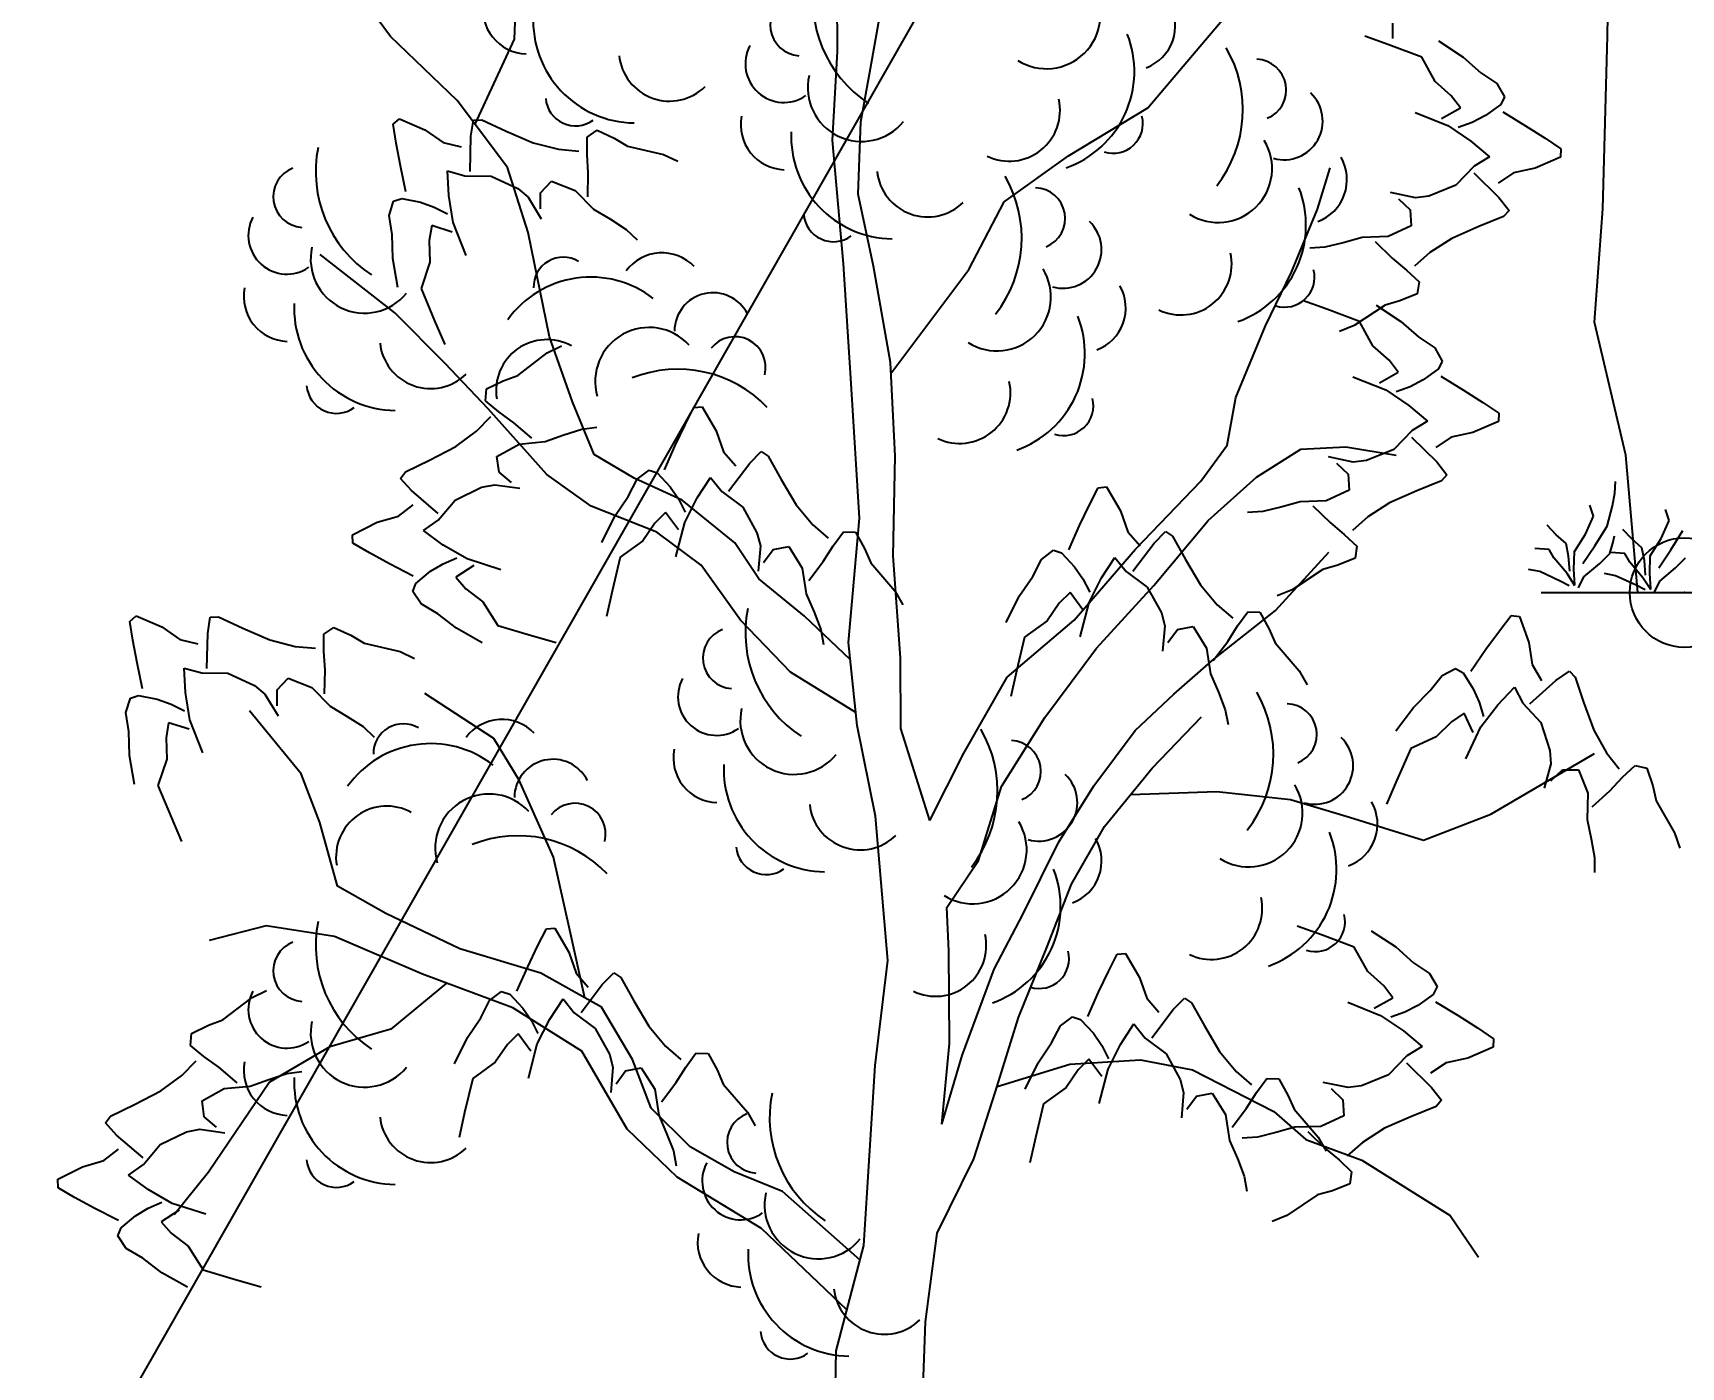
# Model space of a CAD drawing. Header units: millimetres. Extents: x 524954 to 526204, y 9523489 to 9524010.
# Drawn here: x 526058.29 to 526065.82, y 9523957.42 to 9523963.51 of the extents above; entities that cross this region are included whole.
import ezdxf

# ---------------------------------------------------------------- set-up
doc = ezdxf.new("R2010")
doc.units = ezdxf.units.MM
doc.header["$PDMODE"] = 32
doc.header["$PDSIZE"] = 0.5
doc.linetypes.add('ACAD_ISO12W100', pattern=[21, 12, -3, 0, -3, 0, -3])
for name, color, linetype in [('Arbre', 34, 'ACAD_ISO12W100'), ('Bord_Route_Existante', 6, 'Continuous'), ('TopoAlt', 3, 'Continuous'), ('TOPOJIS', 7, 'Continuous')]:
    doc.layers.add(name, color=color, linetype=linetype)
doc.layers.add('Bord_Route_Existante_POLY3D', color=6, linetype='Continuous', plot=False)
doc.styles.add('Simplex 1.0', font='Simplex.shx', dxfattribs={"width": 0.99, "height": 1})

# ---------------------------------------------------------------- blocks, each defined once
blk = doc.blocks.new('TCPOINT M')
at = {"color": 0}
blk.add_point((0, 0), dxfattribs=at)
at = {"layer": 'TopoAlt', "style": 'Simplex 1.0', "width": 0.99}
blk.add_attdef('ALT', (0.15, 0.15), '', height=1, dxfattribs=at)
blk = doc.blocks.new('v088')
at = {"linetype": 'Continuous'}
for p, q in [((-1.8121, 9.0349), (-1.7966, 9.483)), ((-0.337, 8.9787), (-0.339, 9.3704)), ((-0.1861, 8.901), (-0.1306, 9.2193)), ((-2.3783, 9.048), (-2.4742, 9.1766)), ((1.08, 8.7222), (1.4442, 9.1527)), ((-2.0737, 8.7558), (-2.3783, 9.048)), ((-1.992, 8.6473), (-1.8121, 9.0349)), ((-0.3597, 8.574), (-0.337, 8.9787)), ((-0.2308, 8.6575), (-0.1861, 8.901)), ((-1.8434, 8.4497), (-2.0737, 8.7558)), ((-0.2426, 8.3277), (-0.2308, 8.6575)), ((0.7177, 8.5032), (1.08, 8.7222)), ((-0.3105, 8.0091), (-0.3597, 8.574)), ((-1.7501, 8.1531), (-1.8434, 8.4497)), ((0.4236, 8.2918), (0.7177, 8.5032)), ((1.8546, 8.2596), (1.9129, 8.4473)), ((-0.1735, 7.9995), (-0.2426, 8.3277)), ((0.2621, 7.9837), (0.4236, 8.2918)), ((1.7363, 7.971), (1.8546, 8.2596)), ((-1.6531, 7.6763), (-1.7501, 8.1531)), ((-2.3581, 7.786), (-2.6995, 8.0525)), ((-0.2742, 7.4626), (-0.3105, 8.0091)), ((-0.0959, 7.5596), (-0.1735, 7.9995)), ((-0.0934, 7.5087), (0.2621, 7.9837)), ((1.617, 7.726), (1.7363, 7.971)), ((-2.1294, 7.5544), (-2.3581, 7.786)), ((-1.5474, 7.38), (-1.6531, 7.6763)), ((1.4808, 7.3998), (1.617, 7.726)), ((-1.9323, 7.3471), (-2.1294, 7.5544)), ((-0.0745, 7.1309), (-0.0959, 7.5596)), ((-0.2365, 6.8477), (-0.2742, 7.4626)), ((-1.4491, 7.1395), (-1.5474, 7.38)), ((1.4418, 7.1813), (1.4808, 7.3998)), ((-1.6648, 7.048), (-1.9323, 7.3471)), ((1.3209, 7.0171), (1.4418, 7.1813)), ((1.5755, 7.0348), (1.778, 7.1634)), ((1.778, 7.1634), (1.983, 7.1739)), ((1.983, 7.1739), (2.2139, 7.1352)), ((-1.2665, 7.0314), (-1.4491, 7.1395)), ((-0.0837, 6.6768), (-0.0745, 7.1309)), ((-1.4628, 6.9029), (-1.6648, 7.048)), ((-1.0467, 6.9303), (-1.2665, 7.0314)), ((1.0227, 6.7061), (1.3209, 7.0171)), ((1.3557, 6.8374), (1.5755, 7.0348)), ((-0.8063, 6.7363), (-1.0467, 6.9303)), ((-1.1618, 6.7848), (-1.4628, 6.9029)), ((-0.9597, 6.6336), (-1.1618, 6.7848)), ((-0.2869, 6.2807), (-0.2365, 6.8477)), ((1.107, 6.54), (1.3557, 6.8374)), ((-0.6972, 6.5707), (-0.8063, 6.7363)), ((0.7433, 6.3831), (1.0227, 6.7061)), ((-0.7803, 6.3824), (-0.9597, 6.6336)), ((-0.0491, 6.2111), (-0.0837, 6.6768)), ((1.6628, 6.4272), (1.906, 6.6935)), ((-0.4884, 6.4009), (-0.6972, 6.5707)), ((0.8455, 6.2546), (1.107, 6.54)), ((-0.2789, 6.2036), (-0.4884, 6.4009)), ((1.3814, 6.2037), (1.6628, 6.4272)), ((-0.5514, 6.1446), (-0.7803, 6.3824)), ((0.4379, 6.1217), (0.7433, 6.3831)), ((-0.2479, 5.9022), (-0.2869, 6.2807)), ((0.6096, 5.9388), (0.8455, 6.2546)), ((-0.0486, 5.8877), (-0.0491, 6.2111)), ((1.1982, 6.0444), (1.3814, 6.2037)), ((-0.2539, 5.9607), (-0.5514, 6.1446)), ((0.2399, 5.7756), (0.4379, 6.1217)), ((-1.9071, 5.8427), (-2.2223, 6.0475)), ((1.0213, 5.879), (1.1982, 6.0444)), ((-2.7868, 5.6812), (-3.0229, 5.9686)), ((-0.1646, 5.4873), (-0.2479, 5.9022)), ((0.0846, 5.4676), (-0.0486, 5.8877)), ((0.4109, 5.6237), (0.6096, 5.9388)), ((0.8338, 5.6263), (1.0213, 5.879)), ((1.0995, 5.7065), (1.3247, 5.9413)), ((-1.7911, 5.6523), (-1.9071, 5.8427)), ((0.0846, 5.4676), (0.2399, 5.7756)), ((2.6462, 5.4963), (3.1193, 5.7735)), ((-2.7013, 5.4591), (-2.7868, 5.6812)), ((-1.6346, 5.3011), (-1.7911, 5.6523)), ((0.8812, 5.4407), (1.0995, 5.7065)), ((0.3061, 5.2857), (0.4109, 5.6237)), ((0.6713, 5.3679), (0.8338, 5.6263)), ((1.0006, 5.5861), (1.394, 5.6007)), ((1.394, 5.6007), (1.7306, 5.5642)), ((1.7306, 5.5642), (1.9997, 5.4827)), ((2.3377, 5.3779), (2.6462, 5.4963)), ((-2.6206, 5.1685), (-2.7013, 5.4591)), ((-0.1073, 4.8293), (-0.1646, 5.4873)), ((0.7312, 5.1764), (0.8812, 5.4407)), ((1.9997, 5.4827), (2.3377, 5.3779)), ((0.5102, 5.0412), (0.6713, 5.3679)), ((-1.5592, 4.9668), (-1.6346, 5.3011)), ((0.1613, 5.0712), (0.3061, 5.2857)), ((-2.4003, 5.0425), (-2.6206, 5.1685)), ((0.6191, 4.888), (0.7312, 5.1764)), ((-2.0611, 4.8817), (-2.4003, 5.0425)), ((0.1717, 4.8724), (0.1613, 5.0712)), ((-2.9464, 4.9876), (-3.2062, 4.92)), ((-2.6344, 4.9381), (-2.9464, 4.9876)), ((-1.4917, 4.6586), (-1.5592, 4.9668)), ((0.3786, 4.7897), (0.5102, 5.0412)), ((-2.2328, 4.7662), (-2.6344, 4.9381)), ((-1.6919, 4.7713), (-2.0611, 4.8817)), ((-0.1657, 4.3492), (-0.1073, 4.8293)), ((0.1743, 4.4496), (0.1717, 4.8724)), ((0.489, 4.5681), (0.6191, 4.888)), ((-1.8192, 4.6131), (-2.2328, 4.7662)), ((-1.415, 4.6154), (-1.6919, 4.7713)), ((0.2314, 4.3948), (0.3786, 4.7897)), ((-2.1227, 4.7254), (-2.3768, 4.5144)), ((-1.5041, 4.4145), (-1.8192, 4.6131)), ((-1.2732, 4.3758), (-1.415, 4.6154)), ((0.3841, 4.2301), (0.489, 4.5681)), ((-2.3768, 4.5144), (-2.655, 4.434)), ((0.1384, 4.0819), (0.1743, 4.4496)), ((-2.655, 4.434), (-2.9315, 4.2727)), ((-1.2976, 4.0581), (-1.5041, 4.4145)), ((-1.1877, 4.1537), (-1.2732, 4.3758)), ((0.1384, 4.0819), (0.2314, 4.3948)), ((0.7235, 4.3553), (1.0465, 4.3745)), ((1.0465, 4.3745), (1.2838, 4.3297)), ((-0.2169, 3.5272), (-0.1657, 4.3492)), ((0.3911, 4.2526), (0.7235, 4.3553)), ((1.2838, 4.3297), (1.6547, 4.1385)), ((-2.9315, 4.2727), (-3.209, 3.8627)), ((0.2848, 3.9233), (0.3841, 4.2301)), ((-1.0099, 3.9771), (-1.1877, 4.1537)), ((1.6547, 4.1385), (1.8004, 4.0109)), ((-1.0692, 3.839), (-1.2976, 4.0581)), ((1.8004, 4.0109), (2.0573, 3.9168)), ((-0.8085, 3.8631), (-1.0099, 3.9771)), ((0.1177, 3.584), (0.2848, 3.9233)), ((2.0573, 3.9168), (2.4606, 3.664)), ((-3.209, 3.8627), (-3.3666, 3.6666)), ((-0.6849, 3.6045), (-1.0692, 3.839)), ((-0.589, 3.7744), (-0.8085, 3.8631)), ((-0.2343, 3.4611), (-0.589, 3.7744)), ((2.4606, 3.664), (2.589, 3.4739)), ((-0.2941, 3.234), (-0.6849, 3.6045)), ((0.064, 3.1786), (0.1177, 3.584)), ((-0.3436, 3.0457), (-0.2169, 3.5272)), ((0.0445, 2.6247), (0.064, 3.1786)), ((-0.3518, 2.5418), (-0.3436, 3.0457)), ((-0.3726, 1.7516), (-0.3518, 2.5418)), ((-0.4115, 1.2346), (-0.3726, 1.7516)), ((-0.2683, 0.6281), (-0.4115, 1.2346)), ((-0.2127, 0), (-0.2683, 0.6281)), ((-0.6539, 0), (0.6539, 0))]:
    blk.add_line(p, q, dxfattribs=at)
at = {"color": 3, "linetype": 'Continuous'}
for p, q in [((2.1964, 9.1077), (2.1964, 9.0385)), ((2.1801, 9.009), (2.0697, 9.0483)), ((2.3301, 8.953), (2.1801, 9.009)), ((2.4064, 9.0272), (2.519, 8.9533)), ((2.3912, 8.8412), (2.3301, 8.953)), ((2.519, 8.9533), (2.6006, 8.8814)), ((2.6006, 8.8814), (2.6731, 8.832)), ((2.4646, 8.7765), (2.3912, 8.8412)), ((2.6731, 8.832), (2.7077, 8.7725)), ((2.5067, 8.7213), (2.4646, 8.7765)), ((2.6907, 8.7368), (2.6207, 8.6861)), ((2.7077, 8.7725), (2.6907, 8.7368)), ((-2.3661, 8.6466), (-2.3369, 8.6719)), ((-2.3369, 8.6719), (-2.2212, 8.6209)), ((-2.0108, 8.5916), (-1.9993, 8.6654)), ((-1.9993, 8.6654), (-1.9613, 8.6665)), ((-1.9613, 8.6665), (-1.8509, 8.6153)), ((2.2998, 8.7005), (2.4501, 8.6406)), ((2.421, 8.6735), (2.5067, 8.7213)), ((2.5609, 8.6554), (2.4969, 8.632)), ((2.6207, 8.6861), (2.5609, 8.6554)), ((2.7005, 8.7027), (2.8047, 8.6399)), ((-2.3527, 8.5599), (-2.3661, 8.6466)), ((-2.2212, 8.6209), (-2.1379, 8.5634)), ((-2.0143, 8.4309), (-2.0108, 8.5916)), ((-1.8509, 8.6153), (-1.7269, 8.5617)), ((-1.4805, 8.509), (-1.4801, 8.5879)), ((-1.4801, 8.5879), (-1.4347, 8.6192)), ((-1.4347, 8.6192), (-1.3575, 8.5833)), ((-1.3575, 8.5833), (-1.2966, 8.547)), ((2.4501, 8.6406), (2.5548, 8.5702)), ((2.8047, 8.6399), (2.8931, 8.5838)), ((2.8931, 8.5838), (2.9656, 8.5345)), ((-2.3334, 8.4571), (-2.3527, 8.5599)), ((-2.1379, 8.5634), (-2.0557, 8.544)), ((-1.7269, 8.5617), (-1.6118, 8.5324)), ((-1.6118, 8.5324), (-1.519, 8.5242)), ((-1.4754, 8.4248), (-1.4805, 8.509)), ((-1.2966, 8.547), (-1.1322, 8.5082)), ((-1.1322, 8.5082), (-1.066, 8.4775)), ((2.5548, 8.5702), (2.6402, 8.4985)), ((2.9656, 8.5345), (2.9641, 8.4958)), ((-2.3082, 8.3381), (-2.3334, 8.4571)), ((-2.1178, 8.4334), (-2.0382, 8.4112)), ((-2.1118, 8.322), (-2.1178, 8.4334)), ((2.5697, 8.4555), (2.4865, 8.3693)), ((2.6402, 8.4985), (2.5697, 8.4555)), ((2.8478, 8.4461), (2.749, 8.4244)), ((2.9641, 8.4958), (2.8478, 8.4461)), ((-2.0382, 8.4112), (-1.9184, 8.4092)), ((-1.9184, 8.4092), (-1.7971, 8.3529)), ((-1.6931, 8.3341), (-1.643, 8.3873)), ((-1.643, 8.3873), (-1.5356, 8.3441)), ((-1.4776, 8.3159), (-1.4754, 8.4248)), ((2.4865, 8.3693), (2.3625, 8.3191)), ((2.5678, 8.4245), (2.6828, 8.3123)), ((2.749, 8.4244), (2.6787, 8.3776)), ((-2.384, 8.2298), (-2.3641, 8.2956)), ((-2.3641, 8.2956), (-2.3264, 8.3076)), ((-2.3264, 8.3076), (-2.2415, 8.291)), ((-2.2415, 8.291), (-2.1783, 8.2684)), ((-2.0919, 8.1974), (-2.1118, 8.322)), ((-1.7971, 8.3529), (-1.7497, 8.3134)), ((-1.7497, 8.3134), (-1.6897, 8.2145)), ((-1.6937, 8.2606), (-1.6931, 8.3341)), ((-1.5356, 8.3441), (-1.4515, 8.2595)), ((2.3013, 8.3113), (2.188, 8.335)), ((2.2245, 8.3065), (2.2778, 8.2559)), ((2.3625, 8.3191), (2.3013, 8.3113)), ((2.6828, 8.3123), (2.7289, 8.2536)), ((-2.3706, 8.1431), (-2.384, 8.2298)), ((-2.1783, 8.2684), (-2.1175, 8.2375)), ((-1.4515, 8.2595), (-1.374, 8.2128)), ((-1.374, 8.2128), (-1.3019, 8.1659)), ((2.2778, 8.2559), (2.2824, 8.183)), ((2.7037, 8.225), (2.591, 8.1793)), ((2.7289, 8.2536), (2.7037, 8.225)), ((-2.3674, 8.0343), (-2.3706, 8.1431)), ((-2.1895, 8.1837), (-2.2011, 8.1153)), ((-2.0961, 8.1537), (-2.1895, 8.1837)), ((-2.0331, 8.0467), (-2.0919, 8.1974)), ((-1.3019, 8.1659), (-1.2515, 8.1184)), ((2.0584, 8.1303), (1.9713, 8.1055)), ((2.1776, 8.1339), (2.0584, 8.1303)), ((2.2824, 8.183), (2.1776, 8.1339)), ((2.591, 8.1793), (2.4672, 8.1253)), ((-2.2011, 8.1153), (-2.1982, 8.0174)), ((1.8878, 8.0848), (1.8187, 8.0804)), ((1.9713, 8.1055), (1.8878, 8.0848)), ((2.1174, 8.1109), (2.1954, 8.0349)), ((2.3672, 8.0611), (2.2979, 7.9989)), ((2.4672, 8.1253), (2.3672, 8.0611)), ((-2.3445, 7.9016), (-2.3674, 8.0343)), ((-2.1982, 8.0174), (-2.2383, 7.8966)), ((2.1954, 8.0349), (2.2605, 7.9811)), ((2.2605, 7.9811), (2.3179, 7.927)), ((2.3179, 7.927), (2.3098, 7.8725)), ((-2.2383, 7.8966), (-2.1768, 7.7487)), ((1.8965, 7.8022), (1.7861, 7.8414)), ((2.2308, 7.8405), (2.1627, 7.8208)), ((2.3098, 7.8725), (2.2308, 7.8405)), ((2.0465, 7.7461), (1.8965, 7.8022)), ((2.1627, 7.8208), (2.0222, 7.7271)), ((2.1227, 7.8203), (2.2353, 7.7465)), ((-2.1768, 7.7487), (-2.1302, 7.6412)), ((2.0222, 7.7271), (1.9545, 7.6997)), ((2.1075, 7.6343), (2.0465, 7.7461)), ((2.2353, 7.7465), (2.3169, 7.6746)), ((-1.7972, 7.4997), (-1.6632, 7.6026)), ((-1.6632, 7.6026), (-1.5976, 7.6345)), ((2.1809, 7.5696), (2.1075, 7.6343)), ((2.3169, 7.6746), (2.3894, 7.6252)), ((2.3894, 7.6252), (2.424, 7.5657)), ((2.223, 7.5144), (2.1809, 7.5696)), ((2.407, 7.5299), (2.337, 7.4793)), ((2.424, 7.5657), (2.407, 7.5299)), ((-1.9404, 7.4382), (-1.8638, 7.4754)), ((-1.8638, 7.4754), (-1.7972, 7.4997)), ((2.0162, 7.4937), (2.1664, 7.4338)), ((2.1373, 7.4666), (2.223, 7.5144)), ((2.337, 7.4793), (2.2772, 7.4485)), ((2.4169, 7.4959), (2.521, 7.4331)), ((-1.9448, 7.3833), (-1.9404, 7.4382)), ((-1.8839, 7.3331), (-1.9448, 7.3833)), ((2.1664, 7.4338), (2.2711, 7.3633)), ((2.2772, 7.4485), (2.2132, 7.4252)), ((2.521, 7.4331), (2.6094, 7.377)), ((2.6094, 7.377), (2.6819, 7.3276)), ((-1.985, 7.2461), (-1.9201, 7.3129)), ((-1.8154, 7.2839), (-1.8839, 7.3331)), ((-1.0336, 7.2746), (-0.9936, 7.3527)), ((-0.9936, 7.3527), (-0.9551, 7.3561)), ((-0.9551, 7.3561), (-0.8913, 7.2468)), ((2.2711, 7.3633), (2.3565, 7.2916)), ((2.6819, 7.3276), (2.6805, 7.289)), ((-2.0805, 7.1754), (-1.985, 7.2461)), ((-1.7325, 7.2133), (-1.8154, 7.2839)), ((-1.6722, 7.1979), (-1.587, 7.2285)), ((-1.587, 7.2285), (-1.5051, 7.2548)), ((-1.5051, 7.2548), (-1.4365, 7.2638)), ((-1.0783, 7.18), (-1.0336, 7.2746)), ((-0.8913, 7.2468), (-0.8575, 7.1514)), ((2.286, 7.2486), (2.2028, 7.1624)), ((2.3565, 7.2916), (2.286, 7.2486)), ((2.5641, 7.2392), (2.4653, 7.2176)), ((2.6805, 7.289), (2.5641, 7.2392)), ((-2.2004, 7.1132), (-2.0805, 7.1754)), ((-1.8923, 7.1303), (-1.791, 7.1862)), ((-1.791, 7.1862), (-1.6722, 7.1979)), ((-1.1277, 7.0688), (-1.0783, 7.18)), ((-0.8575, 7.1514), (-0.8023, 7.0875)), ((-0.7381, 7.0997), (-0.6855, 7.1528)), ((-0.6855, 7.1528), (-0.654, 7.1313)), ((2.2028, 7.1624), (2.0788, 7.1122)), ((2.2841, 7.2177), (2.3991, 7.1055)), ((2.4653, 7.2176), (2.395, 7.1707)), ((-2.3098, 7.06), (-2.2004, 7.1132)), ((-1.8828, 7.0578), (-1.8923, 7.1303)), ((-0.8351, 6.9716), (-0.7381, 7.0997)), ((-0.654, 7.1313), (-0.5947, 7.0251)), ((2.0176, 7.1045), (1.9044, 7.1282)), ((1.9408, 7.0996), (1.9941, 7.049)), ((2.0788, 7.1122), (2.0176, 7.1045)), ((2.3991, 7.1055), (2.4452, 7.0467)), ((-2.333, 7.0298), (-2.3098, 7.06)), ((-2.283, 6.9743), (-2.333, 7.0298)), ((-1.963, 6.9891), (-1.9025, 7.0009)), ((-1.9025, 7.0009), (-1.7879, 6.9849)), ((-1.8262, 7.0109), (-1.8828, 7.0578)), ((-1.2925, 6.9474), (-1.2526, 7.0255)), ((-1.2526, 7.0255), (-1.1978, 7.0672)), ((-1.1978, 7.0672), (-1.1602, 7.0548)), ((-1.1602, 7.0548), (-1.1012, 6.9916)), ((-0.978, 6.9406), (-0.9175, 7.0343)), ((-0.9175, 7.0343), (-0.8661, 6.9697)), ((-0.5947, 7.0251), (-0.5257, 6.909)), ((1.9941, 7.049), (1.9988, 6.9761)), ((2.4201, 7.0181), (2.3073, 6.9725)), ((2.4452, 7.0467), (2.4201, 7.0181)), ((-2.1607, 6.8701), (-2.283, 6.9743)), ((-2.1606, 6.8391), (-2.0833, 6.9307)), ((-2.0833, 6.9307), (-1.963, 6.9891)), ((-1.3538, 6.8575), (-1.2925, 6.9474)), ((-1.1012, 6.9916), (-1.0633, 6.9361)), ((-1.0633, 6.9361), (-1.0322, 6.8755)), ((-1.0349, 6.828), (-0.978, 6.9406)), ((-0.8661, 6.9697), (-0.7702, 6.8978)), ((0.8128, 6.9092), (0.8527, 6.9872)), ((0.8527, 6.9872), (0.8913, 6.9906)), ((0.8913, 6.9906), (0.9551, 6.8814)), ((1.7747, 6.9234), (1.6876, 6.8986)), ((1.8939, 6.9271), (1.7747, 6.9234)), ((1.9988, 6.9761), (1.8939, 6.9271)), ((2.3073, 6.9725), (2.1835, 6.9184)), ((-2.4387, 6.8298), (-2.3415, 6.858)), ((-2.3415, 6.858), (-2.2745, 6.9095)), ((-1.413, 6.7366), (-1.3538, 6.8575)), ((-1.122, 6.8741), (-1.1715, 6.8255)), ((-1.0639, 6.7951), (-1.122, 6.8741)), ((-0.7702, 6.8978), (-0.705, 6.781)), ((-0.5257, 6.909), (-0.4496, 6.8178)), ((0.7681, 6.8145), (0.8128, 6.9092)), ((0.9551, 6.8814), (0.9888, 6.786)), ((1.6041, 6.8779), (1.535, 6.8736)), ((1.6876, 6.8986), (1.6041, 6.8779)), ((1.8337, 6.904), (1.9118, 6.828)), ((2.0835, 6.8543), (2.0142, 6.7921)), ((2.1835, 6.9184), (2.0835, 6.8543)), ((-2.5514, 6.7723), (-2.4387, 6.8298)), ((-2.228, 6.7914), (-2.1606, 6.8391)), ((-2.1379, 6.7256), (-2.228, 6.7914)), ((-1.1715, 6.8255), (-1.2266, 6.7446)), ((-1.0757, 6.6715), (-1.0349, 6.828)), ((-0.705, 6.781), (-0.6897, 6.7213)), ((-0.4496, 6.8178), (-0.3793, 6.7567)), ((-0.357, 6.7218), (-0.3104, 6.7855)), ((-0.3104, 6.7855), (-0.2553, 6.7842)), ((-0.2553, 6.7842), (-0.2138, 6.7099)), ((0.7187, 6.7034), (0.7681, 6.8145)), ((0.9888, 6.786), (1.0441, 6.7221)), ((1.1083, 6.7343), (1.1609, 6.7873)), ((1.1609, 6.7873), (1.1923, 6.7659)), ((1.9118, 6.828), (1.9768, 6.7743)), ((1.9768, 6.7743), (2.0342, 6.7201)), ((-2.5502, 6.7337), (-2.5514, 6.7723)), ((-2.4746, 6.6893), (-2.5502, 6.7337)), ((-2.0288, 6.6624), (-2.1379, 6.7256)), ((-1.2266, 6.7446), (-1.3299, 6.6702)), ((-0.6897, 6.7213), (-0.6991, 6.6059)), ((-0.6753, 6.6457), (-0.6318, 6.7049)), ((-0.6318, 6.7049), (-0.56, 6.7185)), ((-0.56, 6.7185), (-0.4983, 6.6206)), ((-0.4022, 6.6506), (-0.357, 6.7218)), ((-0.2138, 6.7099), (-0.1857, 6.6447)), ((0.5938, 6.6601), (0.6485, 6.7018)), ((0.6485, 6.7018), (0.6861, 6.6893)), ((1.0112, 6.6062), (1.1083, 6.7343)), ((1.1923, 6.7659), (1.2517, 6.6597)), ((2.0342, 6.7201), (2.0261, 6.6656)), ((-2.3827, 6.6392), (-2.4746, 6.6893)), ((-2.2745, 6.5836), (-2.3827, 6.6392)), ((-2.1959, 6.6055), (-2.1384, 6.6402)), ((-2.1384, 6.6402), (-2.076, 6.6678)), ((-1.9976, 6.6315), (-2.0798, 6.5781)), ((-1.8748, 6.6127), (-2.0288, 6.6624)), ((-1.3299, 6.6702), (-1.3669, 6.5144)), ((-0.4679, 6.5637), (-0.4022, 6.6506)), ((-0.1857, 6.6447), (-0.0753, 6.5169)), ((0.5538, 6.582), (0.5938, 6.6601)), ((0.6861, 6.6893), (0.7451, 6.6262)), ((0.7451, 6.6262), (0.7831, 6.5707)), ((0.8684, 6.5752), (0.9289, 6.6689)), ((0.9289, 6.6689), (0.9803, 6.6043)), ((1.2517, 6.6597), (1.3207, 6.5436)), ((1.9472, 6.6337), (1.879, 6.6139)), ((2.0261, 6.6656), (1.9472, 6.6337)), ((-2.2769, 6.5134), (-2.2624, 6.5503)), ((-2.2624, 6.5503), (-2.1959, 6.6055)), ((-2.0798, 6.5781), (-2.0342, 6.5259)), ((-0.4983, 6.6206), (-0.4798, 6.5027)), ((0.4926, 6.4921), (0.5538, 6.582)), ((0.7831, 6.5707), (0.8142, 6.5101)), ((0.8114, 6.4626), (0.8684, 6.5752)), ((0.9803, 6.6043), (1.0762, 6.5324)), ((1.879, 6.6139), (1.7385, 6.5203)), ((-2.2384, 6.4564), (-2.2769, 6.5134)), ((-2.0342, 6.5259), (-1.9565, 6.4662)), ((-1.3669, 6.5144), (-1.3922, 6.3999)), ((-0.4798, 6.5027), (-0.4444, 6.4194)), ((-0.0753, 6.5169), (-0.0397, 6.4532)), ((0.4333, 6.3712), (0.4926, 6.4921)), ((0.7244, 6.5087), (0.6749, 6.4601)), ((0.7824, 6.4297), (0.7244, 6.5087)), ((1.0762, 6.5324), (1.1414, 6.4156)), ((1.3207, 6.5436), (1.3968, 6.4523)), ((1.7385, 6.5203), (1.6708, 6.4929)), ((-3.5682, 6.3771), (-3.539, 6.4025)), ((-3.539, 6.4025), (-3.4232, 6.3514)), ((-3.2014, 6.3959), (-3.1633, 6.397)), ((-3.1633, 6.397), (-3.053, 6.3458)), ((-2.1628, 6.412), (-2.2384, 6.4564)), ((-2.0765, 6.3457), (-2.1628, 6.412)), ((-1.9565, 6.4662), (-1.8881, 6.3588)), ((-0.4444, 6.4194), (-0.4135, 6.3391)), ((0.6749, 6.4601), (0.6198, 6.3792)), ((0.7707, 6.306), (0.8114, 6.4626)), ((1.1414, 6.4156), (1.1567, 6.3559)), ((1.3968, 6.4523), (1.4671, 6.3913)), ((1.4894, 6.3564), (1.536, 6.4201)), ((1.536, 6.4201), (1.5911, 6.4188)), ((1.5911, 6.4188), (1.6326, 6.3444)), ((2.6849, 6.3343), (2.7388, 6.4036)), ((2.7388, 6.4036), (2.7772, 6.3997)), ((2.7772, 6.3997), (2.8196, 6.2805)), ((-3.5548, 6.2904), (-3.5682, 6.3771)), ((-3.4232, 6.3514), (-3.3399, 6.2939)), ((-3.2164, 6.1615), (-3.2129, 6.3221)), ((-3.2129, 6.3221), (-3.2014, 6.3959)), ((-3.053, 6.3458), (-2.929, 6.2922)), ((-2.6821, 6.3185), (-2.6368, 6.3497)), ((-2.6368, 6.3497), (-2.5596, 6.3138)), ((-1.9592, 6.2797), (-2.0765, 6.3457)), ((-1.8881, 6.3588), (-1.7347, 6.313)), ((-0.4135, 6.3391), (-0.4006, 6.2711)), ((0.6198, 6.3792), (0.5164, 6.3047)), ((1.1567, 6.3559), (1.1472, 6.2405)), ((1.171, 6.2803), (1.2146, 6.3394)), ((1.2146, 6.3394), (1.2864, 6.3531)), ((1.2864, 6.3531), (1.3481, 6.2552)), ((1.4442, 6.2852), (1.4894, 6.3564)), ((1.6326, 6.3444), (1.6606, 6.2793)), ((2.6234, 6.2497), (2.6849, 6.3343)), ((-3.5355, 6.1876), (-3.5548, 6.2904)), ((-3.3399, 6.2939), (-3.2577, 6.2746)), ((-2.929, 6.2922), (-2.8139, 6.2629)), ((-2.8139, 6.2629), (-2.7211, 6.2547)), ((-2.6826, 6.2395), (-2.6821, 6.3185)), ((-2.5596, 6.3138), (-2.4986, 6.2775)), ((-2.4986, 6.2775), (-2.3343, 6.2387)), ((-1.7347, 6.313), (-1.6219, 6.2812)), ((0.5164, 6.3047), (0.4795, 6.1489)), ((1.3481, 6.2552), (1.3665, 6.1373)), ((1.3784, 6.1983), (1.4442, 6.2852)), ((1.6606, 6.2793), (1.771, 6.1515)), ((2.5541, 6.1497), (2.6234, 6.2497)), ((2.8196, 6.2805), (2.8349, 6.1805)), ((-3.5103, 6.0686), (-3.5355, 6.1876)), ((-2.6774, 6.1553), (-2.6826, 6.2395)), ((-2.3343, 6.2387), (-2.2681, 6.208)), ((2.8349, 6.1805), (2.8773, 6.1074)), ((-3.3198, 6.1639), (-3.2403, 6.1417)), ((-3.3139, 6.0525), (-3.3198, 6.1639)), ((-3.2403, 6.1417), (-3.1205, 6.1398)), ((-3.1205, 6.1398), (-2.9991, 6.0834)), ((-2.8952, 6.0647), (-2.845, 6.1178)), ((-2.845, 6.1178), (-2.7377, 6.0747)), ((-2.6797, 6.0464), (-2.6774, 6.1553)), ((0.4795, 6.1489), (0.4542, 6.0345)), ((1.3665, 6.1373), (1.4019, 6.054)), ((1.771, 6.1515), (1.8066, 6.0878)), ((2.3695, 6.0612), (2.4234, 6.1305)), ((2.4234, 6.1305), (2.4849, 6.1612)), ((2.4849, 6.1612), (2.5195, 6.142)), ((2.5195, 6.142), (2.5657, 6.0689)), ((2.8234, 5.9997), (2.9427, 6.1074)), ((2.9427, 6.1074), (3.0042, 6.1497)), ((3.0042, 6.1497), (3.0311, 6.1228)), ((3.0311, 6.1228), (3.0696, 6.0074)), ((-3.5861, 5.9603), (-3.5662, 6.0262)), ((-3.5662, 6.0262), (-3.5284, 6.0381)), ((-3.5284, 6.0381), (-3.4436, 6.0215)), ((-3.4436, 6.0215), (-3.3804, 5.9989)), ((-3.294, 5.9279), (-3.3139, 6.0525)), ((-2.9991, 6.0834), (-2.9517, 6.044)), ((-2.9517, 6.044), (-2.8917, 5.945)), ((-2.8958, 5.9912), (-2.8952, 6.0647)), ((-2.7377, 6.0747), (-2.6536, 5.99)), ((1.4019, 6.054), (1.4328, 5.9737)), ((2.2926, 5.9843), (2.3695, 6.0612)), ((2.5657, 6.0689), (2.5926, 6.0074)), ((2.6772, 5.9958), (2.7542, 6.0766)), ((2.7542, 6.0766), (2.7926, 6.0035)), ((-3.5727, 5.8736), (-3.5861, 5.9603)), ((-3.3804, 5.9989), (-3.3196, 5.968)), ((-2.6536, 5.99), (-2.576, 5.9433)), ((1.4328, 5.9737), (1.4458, 5.9057)), ((2.2118, 5.8766), (2.2926, 5.9843)), ((2.5234, 5.9574), (2.4657, 5.9189)), ((2.5657, 5.8689), (2.5234, 5.9574)), ((2.5926, 6.0074), (2.6118, 5.942)), ((2.6003, 5.8958), (2.6772, 5.9958)), ((2.7926, 6.0035), (2.8734, 5.9151)), ((3.0696, 6.0074), (3.1158, 5.8804)), ((-3.5695, 5.7648), (-3.5727, 5.8736)), ((-3.3915, 5.9142), (-3.4031, 5.8459)), ((-3.2981, 5.8843), (-3.3915, 5.9142)), ((-3.2352, 5.7773), (-3.294, 5.9279)), ((-2.576, 5.9433), (-2.5039, 5.8964)), ((-2.5039, 5.8964), (-2.4536, 5.8489)), ((2.4657, 5.9189), (2.3964, 5.8497)), ((2.5311, 5.7497), (2.6003, 5.8958)), ((2.8734, 5.9151), (2.9157, 5.7881)), ((3.1158, 5.8804), (3.1734, 5.7766)), ((-3.4031, 5.8459), (-3.4003, 5.748)), ((2.281, 5.7958), (2.2156, 5.6496)), ((2.3964, 5.8497), (2.281, 5.7958)), ((-3.5466, 5.6322), (-3.5695, 5.7648)), ((-3.4003, 5.748), (-3.4403, 5.6271)), ((2.9196, 5.7266), (2.8888, 5.615)), ((2.9157, 5.7881), (2.9196, 5.7266)), ((3.1734, 5.7766), (3.2311, 5.7035)), ((2.2156, 5.6496), (2.1695, 5.5419)), ((2.9196, 5.6496), (2.9734, 5.6996)), ((2.9734, 5.6996), (3.0465, 5.6996)), ((3.0465, 5.6996), (3.0888, 5.5919)), ((3.1888, 5.6035), (3.2465, 5.665)), ((3.2465, 5.665), (3.3042, 5.7189)), ((3.3042, 5.7189), (3.3581, 5.7073)), ((3.3581, 5.7073), (3.385, 5.6266)), ((-3.4403, 5.6271), (-3.3789, 5.4792)), ((3.0888, 5.5919), (3.085, 5.4727)), ((3.1081, 5.5304), (3.1888, 5.6035)), ((3.385, 5.6266), (3.4004, 5.5573)), ((3.4004, 5.5573), (3.485, 5.4112)), ((-3.3789, 5.4792), (-3.3323, 5.3717)), ((3.085, 5.4727), (3.1042, 5.3842)), ((3.1042, 5.3842), (3.1196, 5.2996)), ((3.485, 5.4112), (3.5081, 5.3419)), ((3.1196, 5.2996), (3.1196, 5.2304)), ((-1.7068, 4.8945), (-1.6668, 4.9726)), ((-1.6668, 4.9726), (-1.6283, 4.976)), ((-1.6283, 4.976), (-1.5645, 4.8667)), ((1.8724, 4.9461), (1.762, 4.9854)), ((-1.7514, 4.7999), (-1.7068, 4.8945)), ((2.0224, 4.89), (1.8724, 4.9461)), ((2.0987, 4.9642), (2.2113, 4.8904)), ((-1.5645, 4.8667), (-1.5307, 4.7714)), ((0.8993, 4.7791), (0.9393, 4.8572)), ((0.9393, 4.8572), (0.9778, 4.8606)), ((0.9778, 4.8606), (1.0416, 4.7513)), ((2.0834, 4.7783), (2.0224, 4.89)), ((2.2113, 4.8904), (2.2929, 4.8185)), ((2.2929, 4.8185), (2.3654, 4.7691)), ((-1.8008, 4.6887), (-1.7514, 4.7999)), ((-1.5307, 4.7714), (-1.4755, 4.7074)), ((-1.4112, 4.7196), (-1.3587, 4.7727)), ((-1.3587, 4.7727), (-1.3272, 4.7513)), ((-1.3272, 4.7513), (-1.2679, 4.6451)), ((0.8546, 4.6845), (0.8993, 4.7791)), ((1.0416, 4.7513), (1.0754, 4.656)), ((2.1569, 4.7135), (2.0834, 4.7783)), ((2.3654, 4.7691), (2.4, 4.7096)), ((-3.0095, 4.66), (-2.9439, 4.6918)), ((-1.9257, 4.6454), (-1.871, 4.6871)), ((-1.871, 4.6871), (-1.8334, 4.6747)), ((-1.8334, 4.6747), (-1.7744, 4.6115)), ((-1.5083, 4.5916), (-1.4112, 4.7196)), ((0.8053, 4.5733), (0.8546, 4.6845)), ((2.1989, 4.6584), (2.1569, 4.7135)), ((2.383, 4.6739), (2.3129, 4.6232)), ((2.4, 4.7096), (2.383, 4.6739)), ((-3.1435, 4.5571), (-3.0095, 4.66)), ((-1.9657, 4.5674), (-1.9257, 4.6454)), ((-1.7744, 4.6115), (-1.7365, 4.5561)), ((-1.6512, 4.5605), (-1.5907, 4.6542)), ((-1.5907, 4.6542), (-1.5392, 4.5896)), ((-1.2679, 4.6451), (-1.1988, 4.529)), ((1.0754, 4.656), (1.1306, 4.592)), ((1.0978, 4.4762), (1.1948, 4.6042)), ((1.1948, 4.6042), (1.2474, 4.6573)), ((1.2474, 4.6573), (1.2789, 4.6359)), ((1.2789, 4.6359), (1.3382, 4.5297)), ((1.9921, 4.6376), (2.1424, 4.5777)), ((2.1133, 4.6106), (2.1989, 4.6584)), ((2.2532, 4.5924), (2.1892, 4.5691)), ((2.3129, 4.6232), (2.2532, 4.5924)), ((2.3928, 4.6398), (2.497, 4.577)), ((-3.2867, 4.4956), (-3.2101, 4.5328)), ((-3.2101, 4.5328), (-3.1435, 4.5571)), ((-2.0269, 4.4774), (-1.9657, 4.5674)), ((-1.7365, 4.5561), (-1.7054, 4.4954)), ((-1.7081, 4.4479), (-1.6512, 4.5605)), ((-1.5392, 4.5896), (-1.4434, 4.5178)), ((-1.4434, 4.5178), (-1.3781, 4.401)), ((-1.1988, 4.529), (-1.1228, 4.4377)), ((0.6404, 4.452), (0.6804, 4.53)), ((0.6804, 4.53), (0.7351, 4.5718)), ((0.7351, 4.5718), (0.7727, 4.5593)), ((0.7727, 4.5593), (0.8317, 4.4961)), ((0.9549, 4.4451), (1.0154, 4.5388)), ((1.0154, 4.5388), (1.0668, 4.4742)), ((1.3382, 4.5297), (1.4072, 4.4136)), ((2.1424, 4.5777), (2.247, 4.5072)), ((2.497, 4.577), (2.5853, 4.5209)), ((2.5853, 4.5209), (2.6578, 4.4715)), ((-3.2911, 4.4407), (-3.2867, 4.4956)), ((-3.2303, 4.3905), (-3.2911, 4.4407)), ((-2.0862, 4.3565), (-2.0269, 4.4774)), ((-1.8447, 4.4455), (-1.8998, 4.3645)), ((-1.7952, 4.494), (-1.8447, 4.4455)), ((-1.7371, 4.415), (-1.7952, 4.494)), ((-1.7488, 4.2914), (-1.7081, 4.4479)), ((0.5791, 4.362), (0.6404, 4.452)), ((0.8317, 4.4961), (0.8696, 4.4407)), ((0.8696, 4.4407), (0.9007, 4.38)), ((0.898, 4.3325), (0.9549, 4.4451)), ((1.0668, 4.4742), (1.1627, 4.4024)), ((2.247, 4.5072), (2.3325, 4.4356)), ((2.6578, 4.4715), (2.6564, 4.4329)), ((-3.3314, 4.3035), (-3.2664, 4.3702)), ((-3.1617, 4.3413), (-3.2303, 4.3905)), ((-1.3781, 4.401), (-1.3629, 4.3412)), ((-1.1228, 4.4377), (-1.0524, 4.3767)), ((-1.0302, 4.3418), (-0.9835, 4.4054)), ((-0.9835, 4.4054), (-0.9285, 4.4041)), ((-0.9285, 4.4041), (-0.8869, 4.3298)), ((0.8109, 4.3786), (0.7614, 4.3301)), ((0.869, 4.2996), (0.8109, 4.3786)), ((1.1627, 4.4024), (1.228, 4.2856)), ((1.4072, 4.4136), (1.4833, 4.3223)), ((2.262, 4.3926), (2.1788, 4.3064)), ((2.3325, 4.4356), (2.262, 4.3926)), ((2.5401, 4.3831), (2.4412, 4.3615)), ((2.6564, 4.4329), (2.5401, 4.3831)), ((-3.4268, 4.2328), (-3.3314, 4.3035)), ((-3.0788, 4.2707), (-3.1617, 4.3413)), ((-2.9333, 4.2859), (-2.8514, 4.3121)), ((-2.8514, 4.3121), (-2.7828, 4.3211)), ((-2.0031, 4.2901), (-2.0401, 4.1343)), ((-1.8998, 4.3645), (-2.0031, 4.2901)), ((-1.3629, 4.3412), (-1.3723, 4.2259)), ((-1.3485, 4.2656), (-1.3049, 4.3248)), ((-1.3049, 4.3248), (-1.2331, 4.3384)), ((-1.2331, 4.3384), (-1.1715, 4.2405)), ((-1.0754, 4.2705), (-1.0302, 4.3418)), ((-0.8869, 4.3298), (-0.8589, 4.2646)), ((0.5199, 4.2411), (0.5791, 4.362)), ((0.7614, 4.3301), (0.7063, 4.2491)), ((0.8572, 4.176), (0.898, 4.3325)), ((1.4833, 4.3223), (1.5536, 4.2613)), ((1.5759, 4.2264), (1.6226, 4.29)), ((1.6226, 4.29), (1.6776, 4.2887)), ((2.1788, 4.3064), (2.0548, 4.2561)), ((2.2601, 4.3616), (2.3751, 4.2494)), ((2.4412, 4.3615), (2.371, 4.3146)), ((-3.5467, 4.1705), (-3.4268, 4.2328)), ((-3.2386, 4.1877), (-3.1373, 4.2436)), ((-3.1373, 4.2436), (-3.0186, 4.2553)), ((-3.0186, 4.2553), (-2.9333, 4.2859)), ((-1.1715, 4.2405), (-1.153, 4.1227)), ((-1.1411, 4.1837), (-1.0754, 4.2705)), ((-0.8589, 4.2646), (-0.7485, 4.1368)), ((0.7063, 4.2491), (0.603, 4.1747)), ((1.228, 4.2856), (1.2432, 4.2258)), ((1.2432, 4.2258), (1.2338, 4.1105)), ((1.3011, 4.2094), (1.373, 4.223)), ((1.373, 4.223), (1.4346, 4.1251)), ((1.5307, 4.1551), (1.5759, 4.2264)), ((1.6776, 4.2887), (1.7191, 4.2144)), ((1.7191, 4.2144), (1.7472, 4.1493)), ((1.9936, 4.2484), (1.8803, 4.2721)), ((1.9168, 4.2436), (1.9701, 4.193)), ((2.0548, 4.2561), (1.9936, 4.2484)), ((2.3751, 4.2494), (2.4212, 4.1906)), ((-3.6561, 4.1174), (-3.5467, 4.1705)), ((-3.2291, 4.1152), (-3.2386, 4.1877)), ((0.603, 4.1747), (0.566, 4.0189)), ((1.2576, 4.1502), (1.3011, 4.2094)), ((1.465, 4.0683), (1.5307, 4.1551)), ((1.7472, 4.1493), (1.8576, 4.0214)), ((1.9701, 4.193), (1.9747, 4.12)), ((2.396, 4.1621), (2.2833, 4.1164)), ((2.4212, 4.1906), (2.396, 4.1621)), ((-3.6793, 4.0872), (-3.6561, 4.1174)), ((-3.6294, 4.0317), (-3.6793, 4.0872)), ((-3.1725, 4.0683), (-3.2291, 4.1152)), ((-2.0401, 4.1343), (-2.0653, 4.0199)), ((-1.153, 4.1227), (-1.1176, 4.0393)), ((-0.7485, 4.1368), (-0.7129, 4.0731)), ((1.4346, 4.1251), (1.4531, 4.0073)), ((1.7506, 4.0673), (1.6636, 4.0426)), ((1.8699, 4.071), (1.7506, 4.0673)), ((1.9747, 4.12), (1.8699, 4.071)), ((2.2833, 4.1164), (2.1595, 4.0623)), ((-3.5071, 3.9275), (-3.6294, 4.0317)), ((-3.4297, 3.988), (-3.3093, 4.0465)), ((-3.3093, 4.0465), (-3.2488, 4.0583)), ((-3.2488, 4.0583), (-3.1342, 4.0423)), ((-1.1176, 4.0393), (-1.0867, 3.9591)), ((0.566, 4.0189), (0.5407, 3.9045)), ((1.4531, 4.0073), (1.4885, 3.9239)), ((1.5801, 4.0219), (1.511, 4.0175)), ((1.6636, 4.0426), (1.5801, 4.0219)), ((1.8097, 4.0479), (1.8877, 3.9719)), ((1.8576, 4.0214), (1.8932, 3.9577)), ((2.0595, 3.9982), (1.9902, 3.936)), ((2.1595, 4.0623), (2.0595, 3.9982)), ((-3.785, 3.8871), (-3.6878, 3.9154)), ((-3.6878, 3.9154), (-3.6208, 3.9668)), ((-3.5069, 3.8964), (-3.4297, 3.988)), ((-1.0867, 3.9591), (-1.0738, 3.891)), ((1.4885, 3.9239), (1.5194, 3.8437)), ((1.8877, 3.9719), (1.9528, 3.9182)), ((1.9528, 3.9182), (2.0102, 3.864)), ((-3.8977, 3.8297), (-3.785, 3.8871)), ((-3.5743, 3.8488), (-3.5069, 3.8964)), ((-3.4842, 3.783), (-3.5743, 3.8488)), ((1.5194, 3.8437), (1.5323, 3.7756)), ((2.0102, 3.864), (2.002, 3.8096)), ((-3.8965, 3.791), (-3.8977, 3.8297)), ((-3.8209, 3.7466), (-3.8965, 3.791)), ((-3.3751, 3.7197), (-3.4842, 3.783)), ((1.9231, 3.7776), (1.855, 3.7579)), ((2.002, 3.8096), (1.9231, 3.7776)), ((-3.729, 3.6966), (-3.8209, 3.7466)), ((-3.6208, 3.641), (-3.729, 3.6966)), ((-3.5422, 3.6629), (-3.4847, 3.6976)), ((-3.4847, 3.6976), (-3.4223, 3.7252)), ((-3.3439, 3.6889), (-3.4261, 3.6355)), ((-3.2212, 3.6701), (-3.3751, 3.7197)), ((1.855, 3.7579), (1.7144, 3.6642)), ((-3.6087, 3.6076), (-3.5422, 3.6629)), ((-3.4261, 3.6355), (-3.3805, 3.5833)), ((1.7144, 3.6642), (1.6468, 3.6368)), ((-3.6232, 3.5708), (-3.6087, 3.6076)), ((-3.5847, 3.5138), (-3.6232, 3.5708)), ((-3.3805, 3.5833), (-3.3028, 3.5236)), ((-3.5091, 3.4694), (-3.5847, 3.5138)), ((-3.4228, 3.4031), (-3.5091, 3.4694)), ((-3.3028, 3.5236), (-3.2344, 3.4162)), ((-3.3055, 3.337), (-3.4228, 3.4031)), ((-3.2344, 3.4162), (-3.081, 3.3703)), ((-3.081, 3.3703), (-2.9682, 3.3386)), ((-0.3294, 0.3967), (-0.3173, 0.4544)), ((-0.3173, 0.4544), (-0.3149, 0.5073)), ((-0.4159, 0.3486), (-0.4327, 0.3991)), ((-0.3534, 0.3029), (-0.3294, 0.3967)), ((-0.0697, 0.3294), (-0.0865, 0.3798)), ((-0.5866, 0.2645), (-0.6275, 0.3077)), ((-0.452, 0.2669), (-0.4159, 0.3486)), ((-0.4087, 0.214), (-0.3534, 0.3029)), ((-0.1058, 0.2476), (-0.0697, 0.3294)), ((-0.5409, 0.2236), (-0.5866, 0.2645)), ((-0.5025, 0.1875), (-0.452, 0.2669)), ((-0.3414, 0.1779), (-0.327, 0.226)), ((-0.327, 0.226), (-0.3197, 0.2596)), ((-0.2404, 0.2452), (-0.2813, 0.2885)), ((-0.1947, 0.2043), (-0.2404, 0.2452)), ((-0.1563, 0.1683), (-0.1058, 0.2476)), ((-0.0625, 0.1947), (-0.0072, 0.2837)), ((-0.6179, 0.1971), (-0.6828, 0.2019)), ((-0.5962, 0.1587), (-0.6179, 0.1971)), ((-0.5361, 0.0865), (-0.5962, 0.1587)), ((-0.5289, 0.1659), (-0.5409, 0.2236)), ((-0.5241, 0.0986), (-0.5289, 0.1659)), ((-0.5049, 0.1058), (-0.5025, 0.1875)), ((-0.464, 0.1322), (-0.4087, 0.214)), ((-0.3871, 0.1322), (-0.3414, 0.1779)), ((-0.2717, 0.1779), (-0.3366, 0.1827)), ((-0.25, 0.1394), (-0.2717, 0.1779)), ((-0.1827, 0.1467), (-0.1947, 0.2043)), ((-0.1587, 0.0865), (-0.1563, 0.1683)), ((-0.1178, 0.113), (-0.0625, 0.1947)), ((-0.0409, 0.113), (0.0048, 0.1587)), ((-0.6611, 0.0962), (-0.7116, 0.1058)), ((-0.5674, 0.0529), (-0.6611, 0.0962)), ((-0.5001, 0.0313), (-0.5361, 0.0865)), ((-0.5001, 0.0361), (-0.5049, 0.1058)), ((-0.4592, 0.0721), (-0.3871, 0.1322)), ((-0.3149, 0.0769), (-0.3654, 0.0865)), ((-0.2212, 0.0337), (-0.3149, 0.0769)), ((-0.1899, 0.0673), (-0.25, 0.1394)), ((-0.1779, 0.0793), (-0.1827, 0.1467)), ((-0.1539, 0.0168), (-0.1587, 0.0865)), ((-0.113, 0.0529), (-0.0409, 0.113)), ((-0.5265, 0.0313), (-0.5674, 0.0529)), ((-0.4832, 0.0216), (-0.4592, 0.0721)), ((-0.1803, 0.012), (-0.2212, 0.0337)), ((-0.1539, 0.012), (-0.1899, 0.0673)), ((-0.137, 0.0024), (-0.113, 0.0529))]:
    blk.add_line(p, q, dxfattribs=at)
for centre, major_axis, start_param, end_param in [((0.1148, 9.2139), (-0.3995, 0.3995), 0.587708, 1.773422), ((0.617, 9.1466), (-0.1741, 0.1741), 1.793126, 4.475865), ((-1.7527, 9.1724), (-0.1445, 0.1445), 0.590553, 2.325666), ((-0.5045, 9.0993), (0.099, 0.099), 1.149268, 3.862844), ((1.0008, 9.0963), (-0.1445, 0.1445), 2.713295, 4.448408), ((-1.2605, 9.1191), (0.3298, 0.3298), 2.307735, 3.914618), ((0.5518, 8.8878), (-0.3298, 0.3298), 2.69514, 4.302022), ((-1.1039, 8.9843), (0.1641, 0.1641), 2.463212, 4.701636), ((-0.5819, 8.9225), (0.1246, 0.1246), 1.864761, 4.52862), ((0.9486, 8.7133), (-0.3995, 0.3995), 3.265538, 4.451253), ((1.5719, 8.8034), (0.099, 0.099), 4.31771, 7.031286), ((-0.2273, 8.8143), (0.1741, 0.1741), 2.133893, 4.816631), ((-1.5338, 8.7756), (0.0964, 0.0964), 2.435534, 4.557933), ((0.4467, 8.71), (-0.1641, 0.1641), 1.908121, 4.146545), ((1.7019, 8.6608), (0.1246, 0.1246), 3.651933, 6.315792), ((-0.5746, 8.6435), (0.1445, 0.1445), 2.161349, 3.896462), ((0.9208, 8.6502), (0.0964, 0.0964), 3.62262, 5.745019), ((-0.0825, 8.5902), (0.3298, 0.3298), 2.307735, 3.914618), ((-2.1547, 8.4302), (0.3995, 0.3995), 2.158504, 3.344219), ((1.4008, 8.4446), (0.1741, 0.1741), 3.363922, 6.046661), ((-2.774, 8.3155), (-0.099, 0.099), -0.421529, 2.292047), ((0.0741, 8.4554), (0.1641, 0.1641), 2.463212, 4.701636), ((1.7845, 8.3943), (-0.1445, 0.1445), 2.713295, 4.448408), ((-0.0612, 8.1267), (-0.3995, 0.3995), 3.265538, 4.451253), ((0.5622, 8.2168), (0.099, 0.099), 4.31771, 7.031286), ((1.3355, 8.1858), (-0.3298, 0.3298), 2.69514, 4.302022), ((-2.8514, 8.1388), (-0.1246, 0.1246), 0.293965, 2.957824), ((-0.3558, 8.2467), (0.0964, 0.0964), 2.435534, 4.557933), ((0.6922, 8.0742), (-0.1246, 0.1246), 2.081137, 4.744996), ((-2.4968, 8.0306), (0.1741, 0.1741), 2.133893, 4.816631), ((-1.1385, 7.8551), (-0.1445, 0.1445), 4.692823, 6.427936), ((1.2305, 8.008), (0.1641, 0.1641), 3.478918, 5.717341), ((-1.5891, 7.9031), (0.0964, 0.0964), 0.254619, 2.377018), ((0.391, 7.858), (0.1741, 0.1741), 3.363922, 6.046661), ((1.7045, 7.9482), (-0.0964, 0.0964), 2.051824, 4.174223), ((-1.4642, 7.4823), (0.3298, 0.3298), 0.12682, 1.733702), ((0.7748, 7.8077), (-0.1445, 0.1445), 2.713295, 4.448408), ((-2.8441, 7.8598), (-0.1445, 0.1445), 0.590553, 2.325666), ((-2.352, 7.8064), (0.3298, 0.3298), 2.307735, 3.914618), ((-0.9057, 7.7012), (0.1246, 0.1246), 5.967031, 8.63089), ((0.3258, 7.5992), (0.3298, 0.3298), 4.265936, 5.872819), ((-1.6643, 7.4312), (-0.1641, 0.1641), -1.288499, 0.949924), ((-1.1975, 7.4726), (-0.1741, 0.1741), 4.665366, 7.348105), ((-0.8052, 7.5365), (-0.099, 0.099), 3.680741, 6.394318), ((-2.1954, 7.6717), (0.1641, 0.1641), 2.463212, 4.701636), ((-1.0661, 6.9632), (-0.3995, 0.3995), 4.689978, 5.875693), ((-2.6253, 7.463), (0.0964, 0.0964), 2.435534, 4.557933), ((0.2207, 7.4214), (0.1641, 0.1641), 3.478918, 5.717341), ((0.6948, 7.3616), (-0.0964, 0.0964), 2.051824, 4.174223), ((-0.1929, 6.3242), (-0.3995, 0.3995), 0.587708, 1.773422), ((-0.8122, 6.2095), (-0.099, 0.099), -0.421529, 2.292047), ((-0.8896, 6.0328), (0.1246, 0.1246), 1.864761, 4.52862), ((1.088, 5.7707), (-0.3995, 0.3995), 3.265538, 4.451253), ((-0.535, 5.9246), (0.1741, 0.1741), 2.133893, 4.816631), ((1.7113, 5.8608), (0.099, 0.099), 4.31771, 7.031286), ((-2.32, 5.773), (0.0964, 0.0964), 0.254619, 2.377018), ((-1.8693, 5.7251), (0.1445, 0.1445), 6.263619, 7.998733), ((-0.1718, 5.6024), (0.3995, 0.3995), 4.836335, 6.022049), ((-2.1951, 5.3523), (0.3298, 0.3298), 0.12682, 1.733702), ((0.4516, 5.6925), (0.099, 0.099), 4.31771, 7.031286), ((1.8413, 5.7182), (-0.1246, 0.1246), 2.081137, 4.744996), ((-1.6366, 5.5711), (-0.1246, 0.1246), 4.396235, 7.060094), ((-0.8824, 5.7538), (-0.1445, 0.1445), 0.590553, 2.325666), ((-0.3902, 5.7004), (0.3298, 0.3298), 2.307735, 3.914618), ((0.5816, 5.5499), (0.1246, 0.1246), 3.651933, 6.315792), ((-1.9284, 5.3425), (0.1741, 0.1741), 6.236163, 8.918901), ((1.5402, 5.502), (0.1741, 0.1741), 3.363922, 6.046661), ((-2.3952, 5.3012), (-0.1641, 0.1641), -1.288499, 0.949924), ((-1.536, 5.4064), (0.099, 0.099), 5.251538, 7.965114), ((-0.2336, 5.5657), (-0.1641, 0.1641), 0.892416, 3.130839), ((1.924, 5.4517), (-0.1445, 0.1445), 2.713295, 4.448408), ((-1.7969, 4.8332), (0.3995, 0.3995), 6.260774, 7.446489), ((0.2804, 5.3337), (0.1741, 0.1741), 3.363922, 6.046661), ((-0.6635, 5.357), (0.0964, 0.0964), 2.435534, 4.557933), ((0.6642, 5.2834), (-0.1445, 0.1445), 2.713295, 4.448408), ((1.4749, 5.2432), (0.3298, 0.3298), 4.265936, 5.872819), ((0.2152, 5.0749), (-0.3298, 0.3298), 2.69514, 4.302022), ((1.3699, 5.0654), (-0.1641, 0.1641), 1.908121, 4.146545), ((-2.1547, 4.8961), (-0.3995, 0.3995), 0.587708, 1.773422), ((1.844, 5.0056), (-0.0964, 0.0964), 2.051824, 4.174223), ((-2.774, 4.7815), (-0.099, 0.099), -0.421529, 2.292047), ((0.1101, 4.8971), (-0.1641, 0.1641), 1.908121, 4.146545), ((0.5842, 4.8373), (0.0964, 0.0964), 3.62262, 5.745019), ((-2.8514, 4.6047), (-0.1246, 0.1246), 0.293965, 2.957824), ((-2.4968, 4.4965), (0.1741, 0.1741), 2.133893, 4.816631), ((-2.8441, 4.3258), (-0.1445, 0.1445), 0.590553, 2.325666), ((-2.352, 4.2724), (0.3298, 0.3298), 2.307735, 3.914618), ((-0.0823, 4.1124), (0.3995, 0.3995), 2.158504, 3.344219), ((-2.1954, 4.1377), (0.1641, 0.1641), 2.463212, 4.701636), ((-0.7016, 3.9977), (0.099, 0.099), 1.149268, 3.862844), ((-2.6253, 3.929), (0.0964, 0.0964), 2.435534, 4.557933), ((-0.779, 3.821), (0.1246, 0.1246), 1.864761, 4.52862), ((-0.4244, 3.7128), (0.1741, 0.1741), 2.133893, 4.816631), ((-0.7718, 3.542), (-0.1445, 0.1445), 0.590553, 2.325666), ((-0.2796, 3.4886), (0.3298, 0.3298), 2.307735, 3.914618), ((-0.1231, 3.3539), (0.1641, 0.1641), 2.463212, 4.701636), ((-0.5529, 3.1452), (0.0964, 0.0964), 2.435534, 4.557933)]:
    blk.add_ellipse(centre, major_axis=major_axis, ratio=1, start_param=start_param, end_param=end_param, dxfattribs=at)

msp = doc.modelspace()

# ---------------------------------------------------------------- linework, layer by layer
at = {"layer": 'Bord_Route_Existante', "flags": 128}
msp.add_lwpolyline([(526080.0158, 9523994.6212), (526080.0158, 9523994.6212), (526051.3728, 9523944.3645), (526050.5485, 9523936.1309), (526045.92, 9523926.99), (526043.5903, 9523917.5189), (526044.935, 9523912.4796), (526047.152, 9523908.9246), (526050.3708, 9523905.9084), (526053.4946, 9523904.1835), (526065.9764, 9523898.5674), (526071.5529, 9523896.1188), (526076.6088, 9523894.6254), (526080.0321, 9523893.9023), (526083.2645, 9523892.6779), (526086.9347, 9523890.5828), (526090.09, 9523888.0109), (526092.7429, 9523886.6609), (526094.5895, 9523886.082), (526101.7327, 9523884.9555), (526110.2761, 9523883.7176)], dxfattribs=at)
at = {"layer": 'Bord_Route_Existante_POLY3D'}
msp.add_polyline3d([(526080.0158, 9523994.6212, 311.98), (526051.3728, 9523944.3645, 310.9), (526050.5485, 9523936.1309, 310.62), (526045.92, 9523926.99, 310.29), (526043.5903, 9523917.5189, 309.87), (526044.935, 9523912.4796, 309.45), (526047.152, 9523908.9246, 309.14), (526050.3708, 9523905.9084, 308.82), (526053.4946, 9523904.1835, 308.56), (526065.9764, 9523898.5674, 307.92), (526071.5529, 9523896.1188, 307.84), (526076.6088, 9523894.6254, 307.75), (526079.9, 9523893.9691, 307.69), (526080.0321, 9523893.9023, 307.67), (526083.2645, 9523892.6779, 0), (526086.9347, 9523890.5828, 307.49), (526089.1084, 9523888.7745, 307.43), (526090.09, 9523888.0109, 307.37), (526092.7429, 9523886.6609, 307.26), (526094.5895, 9523886.082, 307.21), (526101.7327, 9523884.9555, 306.86), (526109.9285, 9523883.7924, 306.4)], dxfattribs=at)

# ---------------------------------------------------------------- block references
at = {"layer": 'Arbre'}
for p in [(526065.8344, 9523960.9547), (526062.3044, 9523954.4464)]:
    msp.add_blockref('v088', p, dxfattribs=at)
at = {"layer": 'TOPOJIS'}
ref = msp.add_blockref('TCPOINT M', (526065.8344, 9523960.9547, 311.58), dxfattribs=at)
ref.add_attrib('ALT', '311.58', (526065.8844, 9523961.0047, 311.58), dxfattribs={"layer": 'TopoAlt', "height": 1, "style": 'Simplex 1.0', "width": 0.99})

doc.saveas('drawing.dxf')
